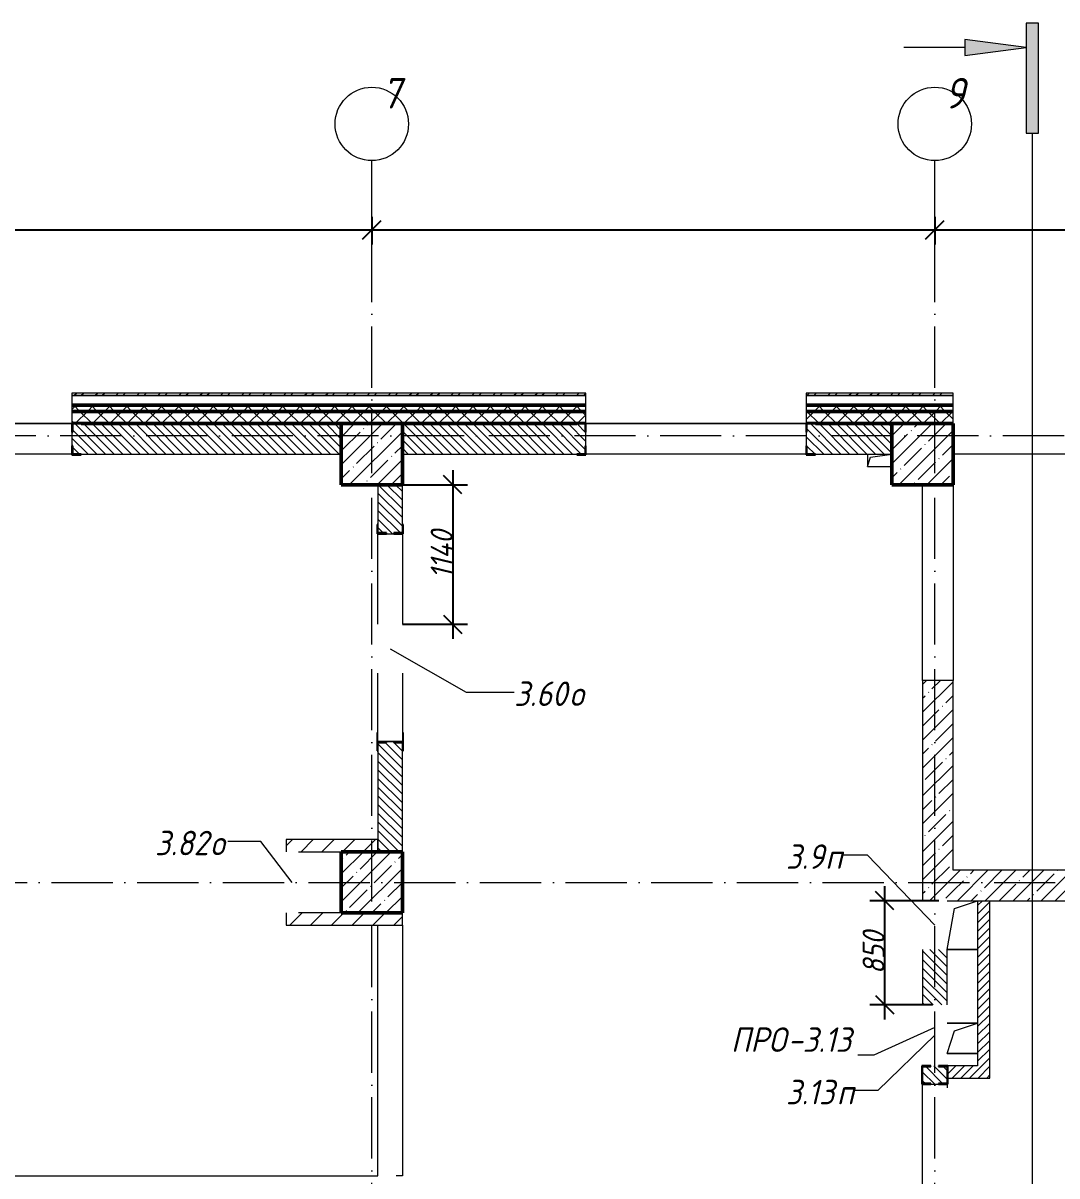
# Model space of a CAD drawing. Header units: millimetres. Extents: x -401725 to 250493, y 305116 to 802890.
# Drawn here: x 151686 to 160134, y 353767 to 363192 of the extents above; entities that cross this region are included whole.
import ezdxf

# ---------------------------------------------------------------- set-up
doc = ezdxf.new("R2010")
doc.units = ezdxf.units.MM
doc.linetypes.add('50_200_ШТРИХ_1Т_ш5_п1_п1_', pattern=[700, 500, -100, 0, -100])
for name, color, linetype, lineweight in [('A-____-____-DIMS', 7, 'Continuous', 9), ('A-FLOR-____-OTLN', 7, 'Continuous', 9), ('A-GENM-____-IDEN', 7, 'Continuous', 9), ('A-GENM-____-MCUT', 7, 'Continuous', 25), ('A-GENM-____-OTLN', 7, 'Continuous', 9), ('A-GENM-____-OTLN-1', 7, 'Continuous', 25), ('A-GLAZ-____-IDEN', 7, 'Continuous', 9), ('A-WALL-____-MCUT-1', 7, 'Continuous', 9), ('A-WALL-____-MCUT-2', 7, 'Continuous', 50), ('A-WALL-____-MCUT-3', 7, 'Continuous', 9), ('A-WALL-____-OTLN', 7, 'Continuous', 9), ('A-WALL-____-PATT-1', 7, 'Continuous', 9), ('A-WALL-FNSH-MCUT-1', 7, 'Continuous', 9), ('G-____-____-SYMB', 7, 'Continuous', 9), ('I-WALL-____-OTLN', 7, 'Continuous', 9), ('S-COLS-____-MCUT', 7, 'Continuous', 50), ('S-COLS-____-OTLN', 7, 'Continuous', 9), ('S-GRID-____-IDEN', 7, 'Continuous', 9), ('S-GRID-____-OTLN-1', 7, '50_200_ШТРИХ_1Т_ш5_п1_п1_', 9)]:
    doc.layers.add(name, color=color, linetype=linetype, lineweight=lineweight)
doc.layers.add('G-____-____-SYMB-1', color=9, linetype='Continuous', lineweight=9, true_color=0x808080)
doc.styles.add('ISOCPEUR_I', font='isocpeui.ttf', dxfattribs={"width": 0.9, "height": 2.5})
doc.styles.add('ISOCPEUR_I_10', font='isocpeui.ttf', dxfattribs={"width": 0.9, "height": 180})
doc.styles.add('ISOCPEUR_I_9', font='isocpeui.ttf', dxfattribs={"width": 0.9, "height": 250})
doc.dimstyles.new('ISO-1_8_0_9К_СРЕДНИЙ_Кладочные_4', dxfattribs={"dimscale": 304.8, "dimtxt": 179.276612, "dimasz": 0.492126, "dimexe": 0.393701, "dimexo": 0, "dimgap": 0, "dimtad": 1, "dimdec": 3, "dimrnd": 0.001, "dimdsep": 46, "dimtxsty": 'ISOCPEUR_I_10', "dimblk1": 'OBLIQUE', "dimblk2": 'OBLIQUE', "dimsah": 1, "dimcen": 0.09, "dimdle": 0.393701, "dimazin": 0, "dimtfac": 1, "dimtdec": 4, "dimtix": 1, "dimtmove": 1, "dimatfit": 3, "dimfxl": 1, "dimtvp": 1, "dimtolj": 1, "dimtzin": 0, "dimarcsym": 2})
doc.dimstyles.new('ISO-2_5_0_9К_БОЛЬШОЙ_ОСИ', dxfattribs={"dimscale": 304.8, "dimtxt": 248.995294, "dimasz": 0.492126, "dimexe": 0.393701, "dimexo": 0, "dimgap": 0, "dimtad": 1, "dimdec": 0, "dimzin": 0, "dimdsep": 46, "dimtxsty": 'ISOCPEUR_I', "dimblk1": 'OBLIQUE', "dimblk2": 'OBLIQUE', "dimsah": 1, "dimcen": 0.09, "dimdle": 0.393701, "dimazin": 0, "dimtfac": 1, "dimtdec": 4, "dimtix": 1, "dimtmove": 0, "dimatfit": 3, "dimfxl": 1, "dimtvp": 1, "dimtolj": 1, "dimtzin": 0, "dimarcsym": 2})
pattern_1 = [(135, (144685.44, 312186.367), (-35.35534, -35.35534), [])]
pattern_2 = [(45, (144685.44, 312186.37), (-70.71068, 70.71068), []), (135, (144685.44, 312186.37), (-70.71068, -70.71068), [])]
pattern_3 = [(45, (144685.44, 312186.37), (-114.04925, 114.04925), []), (45, (144799.49, 312186.37), (-114.04925, 114.04925), [201.612, -40.322, 3.353, -36.97])]
pattern_4 = [(45, (144685.44, 312186.367), (-35.35534, 35.35534), [])]
pattern_5 = [(45, (144685.44, 312186.37), (-84.8528, 84.8528), [])]

# ---------------------------------------------------------------- blocks, each defined once
blk = doc.blocks.new('BSC_Колонна _Прямоугольная - 500х500-V12-АР1_План отверстий 3 этажа в осях 1-64_А-ГГ')
at = {"layer": 'S-COLS-____-OTLN'}
h = blk.add_hatch(dxfattribs=at)
h.set_pattern_fill('FP_46', color=256, style=0, pattern_type=2)
h.set_pattern_definition([(45, (-9850, -43981.04), (-114.04925, 114.04925), []), (45, (-9735.95, -43981.04), (-114.04925, 114.04925), [201.613, -40.323, 3.353, -36.97])])
h.paths.add_polyline_path([(-250, -250), (250, -250), (250, 250), (-250, 250)], flags=0)
at = {"layer": 'S-COLS-____-MCUT'}
for p, q in [((250, 250), (-250, 250)), ((-250, 250), (-250, -250)), ((250, -250), (250, 250)), ((-250, -250), (250, -250))]:
    blk.add_line(p, q, dxfattribs=at)
blk = doc.blocks.new('BSC_Колонна _Прямоугольная - 500х500-V78-АР1_План отверстий 3 этажа в осях 1-64_А-ГГ')
at = {"layer": 'S-COLS-____-OTLN'}
h = blk.add_hatch(dxfattribs=at)
h.set_pattern_fill('FP_115', color=256, style=0, pattern_type=2)
h.set_pattern_definition([(45, (-9850, -47481.04), (-114.04925, 114.04925), []), (45, (-9735.95, -47481.04), (-114.04925, 114.04925), [201.613, -40.323, 3.353, -36.97])])
h.paths.add_polyline_path([(-250, -250), (250, -250), (250, 250), (-250, 250)], flags=0)
at = {"layer": 'S-COLS-____-MCUT'}
for p, q in [((250, 250), (-250, 250)), ((-250, 250), (-250, -250)), ((250, -250), (250, 250)), ((-250, -250), (250, -250))]:
    blk.add_line(p, q, dxfattribs=at)
blk = doc.blocks.new('Фахверк_СКБ_Уголок - 250_2700-27497298-АР1_План отверстий 3 этажа в осях 1-64_А-ГГ')
at = {"layer": 'A-GENM-____-MCUT'}
for p, q in [((200, 181), (125, 181)), ((125, 181), (125, 106)), ((125, 106), (131, 106)), ((131, 106), (131, 175)), ((131, 175), (200, 175)), ((200, 175), (200, 181)), ((131, -6), (125, -6)), ((125, -6), (125, -81)), ((125, -81), (200, -81)), ((131, -75), (131, -6)), ((200, -75), (131, -75)), ((200, -81), (200, -75))]:
    blk.add_line(p, q, dxfattribs=at)
blk = doc.blocks.new('Фахверк_СКБ_Уголок - 200_3960_зеркало-28268689-АР1_План отверстий 3 этажа в осях 1-64_А-ГГ')
at = {"layer": 'A-GENM-____-MCUT'}
for p, q in [((200, 156), (125, 156)), ((125, 156), (125, 81)), ((131, 81), (131, 150)), ((131, 150), (200, 150)), ((200, 150), (200, 156)), ((125, 81), (131, 81)), ((131, 19), (125, 19)), ((125, 19), (125, -56)), ((131, -50), (131, 19)), ((125, -56), (200, -56)), ((200, -50), (131, -50)), ((200, -56), (200, -50))]:
    blk.add_line(p, q, dxfattribs=at)
blk = doc.blocks.new('154_Стойка_СКБ_Уголок - СМ-2480_200-28346303-АР1_План отверстий 3 этажа в осях 1-64_А-ГГ')
at = {"layer": 'A-GENM-____-MCUT'}
for p, q in [((125, 156), (125, 81)), ((200, 156), (125, 156)), ((131, 81), (131, 150)), ((131, 150), (200, 150)), ((200, 150), (200, 156)), ((125, 81), (131, 81)), ((131, 19), (125, 19)), ((125, 19), (125, -56)), ((131, -50), (131, 19)), ((125, -56), (200, -56)), ((200, -50), (131, -50)), ((200, -56), (200, -50))]:
    blk.add_line(p, q, dxfattribs=at)
blk = doc.blocks.new('Стойка_Влож_Полоса боковая - Полоса-28213942-АР1_План отверстий 3 этажа в осях 1-64_А-ГГ')
at = {"layer": 'A-GENM-____-OTLN'}
for p, q in [((-5, 60), (0, 60)), ((-5, -60), (-5, 60)), ((0, 31), (0, -31)), ((0, -60), (-5, -60))]:
    blk.add_line(p, q, dxfattribs=at)
blk = doc.blocks.new('Стойка_Влож_Уголок_Опорный - Уголок-28213941-АР1_План отверстий 3 этажа в осях 1-64_А-ГГ')
at = {"layer": 'A-GENM-____-OTLN'}
for p, q in [((-212, -6), (-212, 0)), ((0, 0), (0, -6)), ((-212, -75), (-212, -6)), ((-212, -6), (-206, -6)), ((-212, -75), (-206, -75)), ((-6, -6), (0, -6)), ((-6, -75), (0, -75)), ((0, -6), (0, -75))]:
    blk.add_line(p, q, dxfattribs=at)
blk = doc.blocks.new('Фахверк_СКБ_Уголок - 200_3960-28268576-АР1_План отверстий 3 этажа в осях 1-64_А-ГГ')
at = {"layer": 'A-GENM-____-MCUT'}
for p, q in [((200, 156), (125, 156)), ((125, 156), (125, 81)), ((131, 81), (131, 150)), ((131, 150), (200, 150)), ((200, 150), (200, 156)), ((125, 81), (131, 81)), ((131, 19), (125, 19)), ((125, 19), (125, -56)), ((131, -50), (131, 19)), ((125, -56), (200, -56)), ((200, -50), (131, -50)), ((200, -56), (200, -50))]:
    blk.add_line(p, q, dxfattribs=at)
blk = doc.blocks.new('AR_Отверстие прямоугольное _в плите_ - AR_Отверстие прямоугольное _в плите_-30459204-АР1_План отверстий 3 этажа в осях 1-64_А-ГГ')
at = {"layer": 'A-GENM-____-OTLN'}
for p, q in [((-62.5, 137.5), (125, 200)), ((-125, -200), (-62.5, 137.5)), ((-125, -200), (125, -200))]:
    blk.add_line(p, q, dxfattribs=at)
blk = doc.blocks.new('AR_Отверстие прямоугольное _в плите_ - AR_Отверстие прямоугольное _в плите_-30458064-АР1_План отверстий 3 этажа в осях 1-64_А-ГГ')
at = {"layer": 'A-GENM-____-OTLN'}
for p, q in [((125, 125), (-125, 125)), ((-62.5, 62.5), (125, 125)), ((-125, -125), (-62.5, 62.5)), ((-125, -125), (125, -125))]:
    blk.add_line(p, q, dxfattribs=at)
blk = doc.blocks.new('AR_Отверстие прямоугольное _в плите_ - AR_Отверстие прямоугольное _в плите_-V180-АР1_План отверстий 3 этажа в осях 1-64_А-ГГ')
at = {"layer": 'A-GENM-____-OTLN'}
for p, q in [((-100, 50), (-100, -50)), ((-100, -50), (-75, 25)), ((-75, 25), (100, 50)), ((-100, -50), (100, -50))]:
    blk.add_line(p, q, dxfattribs=at)
blk = doc.blocks.new('Ось сетки - Круг_Ø6_00__ISO-2_5_0_9K_-25732049-АР1_План отверстий 3 этажа в осях 1-64_А-ГГ')
at = {"layer": 'S-GRID-____-IDEN'}
blk.add_circle((0, 0), 3, dxfattribs=at)
blk = doc.blocks.new('Разрез - Заголовок разреза-10218885-АР1_План отверстий 3 этажа в осях 1-64_А-ГГ')
at = {"layer": 'G-____-____-SYMB'}
for points in [[(0, 0.5), (0, -0.5), (-9, -0.5), (-9, 0.5)], [(-6.342, -5.5), (-7.658, -5.5), (-7, -0.5)]]:
    blk.add_hatch(color=256, dxfattribs=at).paths.add_polyline_path(points, flags=0)
for p, q in [((0, 0.5), (-9, 0.5)), ((-9, 0.5), (-9, -0.5)), ((0, -0.5), (0, 0.5)), ((-9, -0.5), (0, -0.5)), ((-7, -0.5), (-7.658, -5.5)), ((-6.342, -5.5), (-7, -0.5)), ((-7.658, -5.5), (-6.342, -5.5)), ((-7, -5.5), (-7, -10.5))]:
    blk.add_line(p, q, dxfattribs=at)
blk = doc.blocks.new('_Oblique')
at = {"color": 0, "linetype": 'ByBlock', "lineweight": -2}
blk.add_line((-0.5, -0.5), (0.5, 0.5), dxfattribs=at)
blk = doc.blocks.new('*D10116')
at = {"layer": 'A-____-____-DIMS', "color": 0, "lineweight": -2, "transparency": 16777216}
for p, q in [((158725.5, 356137.4), (158725.5, 355047.4)), ((159167.4, 356017.4), (158605.5, 356017.4)), ((159117.4, 355167.4), (158605.5, 355167.4))]:
    blk.add_line(p, q, dxfattribs=at)
at = {"layer": 'Defpoints', "color": 0, "transparency": 16777216}
for p in [(159167.4, 356017.4), (158725.5, 355167.4), (159117.4, 355167.4)]:
    blk.add_point(p, dxfattribs=at)
at = {"layer": 'A-____-____-DIMS', "color": 0, "lineweight": -2, "transparency": 16777216, "xscale": 150, "yscale": 150, "zscale": 150}
for p, rotation in [((158725.5, 356017.4), 90), ((158725.5, 355167.4), 270)]:
    blk.add_blockref('_Oblique', p, dxfattribs=dict(at, rotation=rotation))
at = {"layer": 'A-____-____-DIMS', "color": 0, "transparency": 16777216, "insert": (158635.5, 355592.4), "char_height": 180, "width": 409.578, "attachment_point": 5, "rotation": 90, "style": 'ISOCPEUR_I_10'}
blk.add_mtext('\\A1;850', dxfattribs=at)
blk = doc.blocks.new('*D10200')
at = {"layer": 'A-____-____-DIMS', "color": 0, "lineweight": -2, "transparency": 16777216}
for p, q in [((150135.4, 361607.2), (150135.4, 361381.2)), ((154535.4, 361607.2), (154535.4, 361381.2)), ((150015.4, 361501.2), (154655.4, 361501.2))]:
    blk.add_line(p, q, dxfattribs=at)
at = {"layer": 'Defpoints', "color": 0, "transparency": 16777216}
for p in [(150135.4, 361607.2), (154535.4, 361607.2), (154535.4, 361501.2)]:
    blk.add_point(p, dxfattribs=at)
at = {"layer": 'A-____-____-DIMS', "color": 0, "lineweight": -2, "transparency": 16777216, "xscale": 150, "yscale": 150, "zscale": 150, "rotation": 180}
blk.add_blockref('_Oblique', (150135.4, 361501.2), dxfattribs=at)
at = {"layer": 'A-____-____-DIMS', "color": 0, "lineweight": -2, "transparency": 16777216, "xscale": 150, "yscale": 150, "zscale": 150}
blk.add_blockref('_Oblique', (154535.4, 361501.2), dxfattribs=at)
at = {"layer": 'A-____-____-DIMS', "color": 0, "transparency": 16777216, "insert": (152335.4, 361502.4), "char_height": 2.5, "width": 804.446, "attachment_point": 5, "style": 'ISOCPEUR_I'}
blk.add_mtext('\\A1;4400', dxfattribs=at)
blk = doc.blocks.new('*D10201')
at = {"layer": 'A-____-____-DIMS', "color": 0, "lineweight": -2, "transparency": 16777216}
for p, q in [((154535.4, 361607.2), (154535.4, 361381.2)), ((159135.4, 361607.2), (159135.4, 361381.2)), ((154415.4, 361501.2), (159255.4, 361501.2))]:
    blk.add_line(p, q, dxfattribs=at)
at = {"layer": 'Defpoints', "color": 0, "transparency": 16777216}
for p in [(154535.4, 361607.2), (159135.4, 361607.2), (159135.4, 361501.2)]:
    blk.add_point(p, dxfattribs=at)
at = {"layer": 'A-____-____-DIMS', "color": 0, "lineweight": -2, "transparency": 16777216, "xscale": 150, "yscale": 150, "zscale": 150, "rotation": 180}
blk.add_blockref('_Oblique', (154535.4, 361501.2), dxfattribs=at)
at = {"layer": 'A-____-____-DIMS', "color": 0, "lineweight": -2, "transparency": 16777216, "xscale": 150, "yscale": 150, "zscale": 150}
blk.add_blockref('_Oblique', (159135.4, 361501.2), dxfattribs=at)
at = {"layer": 'A-____-____-DIMS', "color": 0, "transparency": 16777216, "insert": (156835.4, 361502.4), "char_height": 2.5, "width": 781.462, "attachment_point": 5, "style": 'ISOCPEUR_I'}
blk.add_mtext('\\A1;4600', dxfattribs=at)
blk = doc.blocks.new('*D10202')
at = {"layer": 'A-____-____-DIMS', "color": 0, "lineweight": -2, "transparency": 16777216}
for p, q in [((159135.4, 361607.2), (159135.4, 361381.2)), ((161735.4, 361607.2), (161735.4, 361381.2)), ((159015.4, 361501.2), (161855.4, 361501.2))]:
    blk.add_line(p, q, dxfattribs=at)
at = {"layer": 'Defpoints', "color": 0, "transparency": 16777216}
for p in [(159135.4, 361607.2), (161735.4, 361607.2), (161735.4, 361501.2)]:
    blk.add_point(p, dxfattribs=at)
at = {"layer": 'A-____-____-DIMS', "color": 0, "lineweight": -2, "transparency": 16777216, "xscale": 150, "yscale": 150, "zscale": 150, "rotation": 180}
blk.add_blockref('_Oblique', (159135.4, 361501.2), dxfattribs=at)
at = {"layer": 'A-____-____-DIMS', "color": 0, "lineweight": -2, "transparency": 16777216, "xscale": 150, "yscale": 150, "zscale": 150}
blk.add_blockref('_Oblique', (161735.4, 361501.2), dxfattribs=at)
at = {"layer": 'A-____-____-DIMS', "color": 0, "transparency": 16777216, "insert": (160435.4, 361502.4), "char_height": 2.5, "width": 758.478, "attachment_point": 5, "style": 'ISOCPEUR_I'}
blk.add_mtext('\\A1;2600', dxfattribs=at)
blk = doc.blocks.new('*D10013')
at = {"layer": 'A-____-____-DIMS', "color": 0, "lineweight": -2, "transparency": 16777216}
for p, q in [((155196.9, 359537.4), (155196.9, 358157.4)), ((154785.4, 359417.4), (155316.9, 359417.4)), ((154785.4, 358277.4), (155316.9, 358277.4))]:
    blk.add_line(p, q, dxfattribs=at)
at = {"layer": 'Defpoints', "color": 0, "transparency": 16777216}
for p in [(154785.4, 359417.4), (154785.4, 358277.4), (155196.9, 358277.4)]:
    blk.add_point(p, dxfattribs=at)
at = {"layer": 'A-____-____-DIMS', "color": 0, "lineweight": -2, "transparency": 16777216, "xscale": 150, "yscale": 150, "zscale": 150}
for p, rotation in [((155196.9, 359417.4), 90), ((155196.9, 358277.4), 270)]:
    blk.add_blockref('_Oblique', p, dxfattribs=dict(at, rotation=rotation))
at = {"layer": 'A-____-____-DIMS', "color": 0, "transparency": 16777216, "insert": (155106.9, 358847.4), "char_height": 180, "width": 479.91, "attachment_point": 5, "rotation": 90, "style": 'ISOCPEUR_I_10'}
blk.add_mtext('\\A1;1140', dxfattribs=at)

msp = doc.modelspace()

# ---------------------------------------------------------------- hatches: boundary and pattern name
at = {"layer": 'A-WALL-____-PATT-1'}
h = msp.add_hatch(dxfattribs=at)
h.set_pattern_fill('FP_3', color=256, style=0, pattern_type=2)
h.set_pattern_definition([(45, (144685.44, 312186.37), (-85.53659, 85.53659), []), (45, (144742.46, 312186.37), (-85.53659, 85.53659), [])])
h.paths.add_polyline_path([(168465.4376, 360147.4093), (168465.4376, 360167.4093), (160285.4376, 360167.4093), (160285.4376, 360147.4093), (165881.3322, 360147.4093)], flags=0)
h.paths.add_polyline_path([(159285.4376, 360147.4093), (159285.4376, 360167.4093), (158085.4376, 360167.4093), (158085.4376, 360147.4093), (158811.475, 360147.4093)], flags=0)
h.paths.add_polyline_path([(156285.4376, 360147.4093), (156285.4376, 360167.4093), (152085.4376, 360167.4093), (152085.4376, 360147.4093), (155276.5464, 360147.4093)], flags=0)
h.paths.add_polyline_path([(150285.4376, 360147.4093), (150285.4376, 360167.4093), (142005.4376, 360167.4093), (142005.4376, 360147.4093), (149974.1536, 360147.4093)], flags=0)
h = msp.add_hatch(dxfattribs=at)
h.set_pattern_fill('FP_1', color=256, style=0, pattern_type=2)
h.set_pattern_definition(pattern_2)
h.paths.add_polyline_path([(168465.4376, 360017.4093), (168465.4376, 360067.4093), (160285.4376, 360067.4093), (160285.4376, 360017.4093), (165881.3322, 360017.4093)], flags=0)
h.paths.add_polyline_path([(159285.4376, 360017.4093), (159285.4376, 360067.4093), (158085.4376, 360067.4093), (158085.4376, 360017.4093), (158811.475, 360017.4093)], flags=0)
h.paths.add_polyline_path([(156285.4376, 360017.4093), (156285.4376, 360067.4093), (152085.4376, 360067.4093), (152085.4376, 360017.4093), (155276.5464, 360017.4093)], flags=0)
h.paths.add_polyline_path([(149974.1536, 360017.4093), (150285.4376, 360017.4093), (150285.4376, 360067.4093), (142135.4376, 360067.4093), (142135.4376, 360017.4093), (148206.6893, 360017.4093)], flags=0)
h = msp.add_hatch(dxfattribs=at)
h.set_pattern_fill('FP_1', color=256, style=0, pattern_type=2)
h.set_pattern_definition(pattern_2)
h.paths.add_polyline_path([(168385.4376, 359917.4093), (168465.4376, 359917.4093), (168465.4376, 360017.4093), (160285.4376, 360017.4093), (160285.4376, 359917.4093), (168335.4376, 359917.4093)], flags=0)
h.paths.add_polyline_path([(159285.4376, 359917.4093), (159285.4376, 360017.4093), (158085.4376, 360017.4093), (158085.4376, 359923.4093), (158160.4376, 359923.4093), (158160.4376, 359917.4093), (158811.475, 359917.4093)], flags=0)
h.paths.add_polyline_path([(156210.4376, 359917.4093), (156210.4376, 359923.4093), (156285.4376, 359923.4093), (156285.4376, 360017.4093), (152085.4376, 360017.4093), (152085.4376, 359923.4093), (152160.4376, 359923.4093), (152160.4376, 359917.4093), (155276.5464, 359917.4093)], flags=0)
h.paths.add_polyline_path([(150285.4376, 359917.4093), (150285.4376, 360017.4093), (142235.4376, 360017.4093), (142235.4376, 359917.4093), (149974.1536, 359917.4093)], flags=0)
h = msp.add_hatch(dxfattribs=at)
h.set_pattern_fill('FP_6', color=256, style=0, pattern_type=2)
h.set_pattern_definition(pattern_1)
h.paths.add_polyline_path([(154285.4376, 359667.4093), (154285.4376, 359917.4093), (152091.4376, 359917.4093), (152091.4376, 359848.4093), (152085.4376, 359848.4093), (152085.4376, 359736.4093), (152091.4376, 359736.4093), (152091.4376, 359667.4093), (153509.0821, 359667.4093)], flags=0)
h = msp.add_hatch(dxfattribs=at)
h.set_pattern_fill('FP_6', color=256, style=0, pattern_type=2)
h.set_pattern_definition(pattern_1)
h.paths.add_polyline_path([(158091.4376, 359667.4093), (158785.4376, 359667.4093), (158785.4376, 359917.4093), (158091.4376, 359917.4093), (158091.4376, 359848.4093), (158085.4376, 359848.4093), (158085.4376, 359736.4093), (158091.4376, 359736.4093)], flags=0)
h.paths.add_polyline_path([(154785.4376, 359667.4093), (156279.4376, 359668.4093), (156279.4376, 359736.4093), (156285.4376, 359736.4093), (156285.4376, 359848.4093), (156279.4376, 359848.4093), (156279.4376, 359917.4093), (154785.4376, 359917.4093)], flags=0)
h = msp.add_hatch(dxfattribs=at)
h.set_pattern_fill('FP_6', color=256, style=0, pattern_type=2)
h.set_pattern_definition(pattern_1)
h.paths.add_polyline_path([(154785.4376, 356417.4093), (154785.4376, 357311.4093), (154716.4376, 357311.4093), (154716.4376, 357317.4093), (154654.4376, 357317.4093), (154654.4376, 357311.4093), (154585.4376, 357311.4093), (154585.4376, 356417.4093), (154745.4376, 356417.4093)], flags=0)
h.paths.add_polyline_path([(154716.4376, 359017.4093), (154716.4376, 359023.4093), (154785.4376, 359023.4093), (154785.4376, 359417.4093), (154585.4376, 359417.4093), (154585.4376, 359023.4093), (154654.4376, 359023.4093), (154654.4376, 359017.4093)], flags=0)
h = msp.add_hatch(dxfattribs=at)
h.set_pattern_fill('FP_38', color=256, style=0, pattern_type=2)
h.set_pattern_definition(pattern_3)
h.paths.add_polyline_path([(159035.4376, 356017.4093), (159285.4376, 356017.4093), (159285.4376, 357817.4093), (159035.4376, 357817.4093), (159035.4376, 357642.0002)], flags=0)
h = msp.add_hatch(dxfattribs=at)
h.set_pattern_fill('FP_4', color=256, style=0, pattern_type=2)
h.set_pattern_definition(pattern_5)
h.paths.add_polyline_path([(154585.4376, 356417.4093), (154585.4376, 356517.4093), (153835.4376, 356517.4093), (153835.4376, 356417.4093), (154285.4376, 356417.4093)], flags=0)
h = msp.add_hatch(dxfattribs=at)
h.set_pattern_fill('FP_38', color=256, style=0, pattern_type=2)
h.set_pattern_definition(pattern_3)
h.paths.add_polyline_path([(167735.4376, 356017.4093), (167735.4376, 356267.4093), (159285.4376, 356267.4093), (159285.4376, 356017.4093), (165881.3322, 356017.4093)], flags=0)
h = msp.add_hatch(dxfattribs=at)
h.set_pattern_fill('FP_5', color=256, style=0, pattern_type=2)
h.set_pattern_definition(pattern_4)
h.paths.add_polyline_path([(159585.4376, 354667.4093), (159585.4376, 356017.4093), (159485.4376, 356017.4093), (159485.4376, 354667.4093)], flags=0)
h = msp.add_hatch(dxfattribs=at)
h.set_pattern_fill('FP_4', color=256, style=0, pattern_type=2)
h.set_pattern_definition(pattern_5)
h.paths.add_polyline_path([(153935.4376, 355817.4093), (154785.4376, 355817.4093), (154785.4376, 355917.4093), (153835.4376, 355917.4093), (153835.4376, 355817.4093)], flags=0)
h = msp.add_hatch(dxfattribs=at)
h.set_pattern_fill('FP_6', color=256, style=0, pattern_type=2)
h.set_pattern_definition(pattern_1)
h.paths.add_polyline_path([(159075.4376, 353567.4093), (159235.4376, 353567.4093), (159235.4376, 353617.4093), (159035.4376, 353617.4093), (159035.4376, 353567.4093)], flags=0)
h.paths.add_polyline_path([(159166.4376, 354517.4093), (159166.4376, 354523.4093), (159235.4376, 354523.4093), (159235.4376, 354661.4093), (159166.4376, 354661.4093), (159166.4376, 354667.4093), (159104.4376, 354667.4093), (159104.4376, 354661.4093), (159035.4376, 354661.4093), (159036.2376, 354523.4093), (159104.4376, 354523.4093), (159104.4376, 354517.4093)], flags=0)
h.paths.add_polyline_path([(159235.4376, 355167.4093), (159235.4376, 355617.4093), (159035.4376, 355617.4093), (159035.4376, 355167.4093), (159122.1043, 355167.4093)], flags=0)
h = msp.add_hatch(dxfattribs=at)
h.set_pattern_fill('FP_5', color=256, style=0, pattern_type=2)
h.set_pattern_definition(pattern_4)
h.paths.add_polyline_path([(159241.4376, 354567.4093), (159585.4376, 354567.4093), (159585.4376, 354667.4093), (159241.4376, 354667.4093), (159241.4376, 354569.8093)], flags=0)
at = {"layer": 'S-COLS-____-OTLN'}
h = msp.add_hatch(dxfattribs=at)
h.set_pattern_fill('FP_38', color=256, style=0, pattern_type=2)
h.set_pattern_definition(pattern_3)
h.paths.add_polyline_path([(158811.475, 359417.4093), (159285.4376, 359417.4093), (159285.4376, 359917.4093), (158785.4376, 359917.4093), (158785.4376, 359417.4093)], flags=0)

# ---------------------------------------------------------------- linework, layer by layer
at = {"layer": 'A-FLOR-____-OTLN'}
for p, q in [((159485.4376, 355617.4093), (159235.4376, 355617.4093)), ((159235.4376, 355017.4093), (159485.4376, 355017.4093)), ((159485.4376, 354767.4093), (159235.4376, 354767.4093))]:
    msp.add_line(p, q, dxfattribs=at)
at = {"layer": 'A-GENM-____-IDEN'}
for p, q in [((159135.4376, 354979.7037), (158637.4211, 354754.3563)), ((158637.4211, 354754.3563), (158506.0009, 354754.3563))]:
    msp.add_line(p, q, dxfattribs=at)
at = {"layer": 'A-GLAZ-____-IDEN'}
for p, q in [((154685.4376, 358077.4093), (155305.3982, 357721.9328)), ((155305.3982, 357721.9328), (155699.0088, 357721.9328)), ((153628.3874, 356501.3564), (153359.4368, 356501.3564)), ((153885.4376, 356167.4093), (153628.3874, 356501.3564)), ((158586.1737, 356390.3237), (158383.6287, 356390.3237)), ((159135.4376, 355817.4093), (158586.1737, 356390.3237)), ((159135.4376, 354917.4093), (158671.5616, 354465.2413)), ((158671.5616, 354465.2413), (158479.031, 354465.2413))]:
    msp.add_line(p, q, dxfattribs=at)
at = {"layer": 'A-WALL-____-MCUT-1'}
for p, q in [((159035.4376, 357817.4093), (159035.4376, 356017.4093)), ((159285.4376, 357817.4093), (159035.4376, 357817.4093)), ((159285.4376, 356267.4093), (159285.4376, 357817.4093)), ((167735.4376, 356267.4093), (159285.4376, 356267.4093)), ((159235.4376, 356017.4093), (167735.4376, 356017.4093))]:
    msp.add_line(p, q, dxfattribs=at)
at = {"layer": 'A-WALL-____-MCUT-2'}
for p, q in [((156285.4376, 360067.4093), (152085.4376, 360067.4093)), ((159285.4376, 360067.4093), (158085.4376, 360067.4093)), ((156285.4376, 360017.4093), (152085.4376, 360017.4093)), ((159285.4376, 360017.4093), (158085.4376, 360017.4093)), ((152160.4376, 359917.4093), (154285.4376, 359917.4093)), ((156210.4376, 359917.4093), (154785.4376, 359917.4093)), ((158785.4376, 359917.4093), (158160.4376, 359917.4093)), ((158785.4376, 359667.4093), (158785.4376, 359917.4093))]:
    msp.add_line(p, q, dxfattribs=at)
at = {"layer": 'A-WALL-____-MCUT-3'}
for p, q in [((156285.4376, 360147.4093), (152085.4376, 360147.4093)), ((152085.4376, 360147.4093), (152085.4376, 359923.4093)), ((156285.4376, 359923.4093), (156285.4376, 360147.4093)), ((159285.4376, 360147.4093), (158085.4376, 360147.4093)), ((158085.4376, 360147.4093), (158085.4376, 359923.4093)), ((159285.4376, 359917.4093), (159285.4376, 360147.4093)), ((152085.4376, 359848.4093), (152085.4376, 359736.4093)), ((156285.4376, 359736.4093), (156285.4376, 359848.4093)), ((158085.4376, 359848.4093), (158085.4376, 359736.4093)), ((158785.4376, 359917.4093), (159285.4376, 359917.4093)), ((152160.4376, 359667.4093), (154285.4376, 359667.4093)), ((154785.4376, 359667.4093), (156210.4376, 359667.4093)), ((158160.4376, 359667.4093), (158785.4376, 359667.4093)), ((154585.4376, 359417.4093), (154585.4376, 359092.4093)), ((154785.4376, 359092.4093), (154785.4376, 359417.4093)), ((154654.4376, 359017.4093), (154716.4376, 359017.4093)), ((154585.4376, 357242.4093), (154585.4376, 356417.4093)), ((154785.4376, 356417.4093), (154785.4376, 357242.4093)), ((159035.4376, 355617.4093), (159035.4376, 355167.4093)), ((159235.4376, 355167.4093), (159235.4376, 355617.4093)), ((159104.4376, 354517.4093), (159166.4376, 354517.4093))]:
    msp.add_line(p, q, dxfattribs=at)
at = {"layer": 'A-WALL-____-OTLN'}
for p, q in [((152085.4376, 359917.4093), (150285.4376, 359917.4093)), ((150285.4376, 359917.4093), (152085.4376, 359917.4093)), ((158085.4376, 359917.4093), (156285.4376, 359917.4093)), ((156285.4376, 359917.4093), (158085.4376, 359917.4093)), ((152085.4376, 359667.4093), (150285.4376, 359667.4093)), ((158085.4376, 359667.4093), (156285.4376, 359667.4093)), ((160285.4376, 359667.4093), (159285.4376, 359667.4093)), ((159035.4376, 357817.4093), (159035.4376, 359417.4093)), ((159285.4376, 359417.4093), (159285.4376, 357817.4093))]:
    msp.add_line(p, q, dxfattribs=at)
at = {"layer": 'A-WALL-FNSH-MCUT-1'}
for p, q in [((156285.4376, 360167.4093), (152085.4376, 360167.4093)), ((152085.4376, 360167.4093), (152085.4376, 360147.4093)), ((152085.4376, 360147.4093), (156285.4376, 360147.4093)), ((156285.4376, 360147.4093), (156285.4376, 360167.4093)), ((159285.4376, 360167.4093), (158085.4376, 360167.4093)), ((158085.4376, 360167.4093), (158085.4376, 360147.4093)), ((158085.4376, 360147.4093), (159285.4376, 360147.4093)), ((159285.4376, 360147.4093), (159285.4376, 360167.4093)), ((154585.4376, 356517.4093), (153835.4376, 356517.4093)), ((153835.4376, 356517.4093), (153835.4376, 356417.4093)), ((154585.4376, 356417.4093), (154585.4376, 356517.4093)), ((153935.4376, 356417.4093), (154285.4376, 356417.4093)), ((159485.4376, 356017.4093), (159485.4376, 354667.4093)), ((159585.4376, 354567.4093), (159585.4376, 356017.4093)), ((153835.4376, 355917.4093), (153835.4376, 355817.4093)), ((154285.4376, 355917.4093), (153935.4376, 355917.4093)), ((154785.4376, 355817.4093), (154785.4376, 355917.4093)), ((153835.4376, 355817.4093), (154785.4376, 355817.4093)), ((159485.4376, 354667.4093), (159241.4376, 354667.4093)), ((159241.4376, 354567.4093), (159585.4376, 354567.4093))]:
    msp.add_line(p, q, dxfattribs=at)
at = {"layer": 'G-____-____-SYMB-1'}
msp.add_line((159931.7086, 362292.1129), (159931.7086, 307486.2279), dxfattribs=at)
at = {"layer": 'I-WALL-____-OTLN'}
for p, q in [((154585.4376, 358277.4093), (154585.4376, 359017.4093)), ((154785.4376, 359017.4093), (154785.4376, 358277.4093)), ((154585.4376, 357317.4093), (154585.4376, 357877.4093)), ((154785.4376, 357877.4093), (154785.4376, 357317.4093)), ((154585.4376, 353767.4093), (154585.4376, 355817.4093)), ((154785.4376, 355817.4093), (154785.4376, 353767.4093)), ((159035.4376, 353692.4093), (159035.4376, 354517.4093)), ((159235.4376, 354517.4093), (159235.4376, 354487.4093)), ((150285.4376, 353767.4093), (154585.4376, 353767.4093)), ((154785.4376, 353767.4093), (154735.4376, 353767.4093))]:
    msp.add_line(p, q, dxfattribs=at)
at = {"layer": 'S-COLS-____-MCUT'}
for p, q in [((159285.4376, 359917.4093), (158785.4376, 359917.4093)), ((159285.4376, 359417.4093), (159285.4376, 359917.4093)), ((158785.4376, 359667.4093), (158785.4376, 359417.4093)), ((158785.4376, 359417.4093), (159285.4376, 359417.4093))]:
    msp.add_line(p, q, dxfattribs=at)
at = {"layer": 'S-COLS-____-OTLN'}
msp.add_line((158785.4376, 359917.4093), (158785.4376, 359667.4093), dxfattribs=at)
at = {"layer": 'S-GRID-____-OTLN-1'}
for p, q in [((154535.4376, 307703.761), (154535.4376, 362067.327)), ((159135.4376, 307703.761), (159135.4376, 362067.327)), ((171393.1768, 359817.4093), (140016.6674, 359817.4093)), ((140016.6674, 356167.4093), (171393.1768, 356167.4093))]:
    msp.add_line(p, q, dxfattribs=at)

# ---------------------------------------------------------------- block references
at = {"layer": 'A-GENM-____-OTLN'}
for name, p in [('AR_Отверстие прямоугольное _в плите_ - AR_Отверстие прямоугольное _в плите_-V180-АР1_План отверстий 3 этажа в осях 1-64_А-ГГ', (158685.4376, 359617.4093)), ('AR_Отверстие прямоугольное _в плите_ - AR_Отверстие прямоугольное _в плите_-30459204-АР1_План отверстий 3 этажа в осях 1-64_А-ГГ', (159360.4376, 355817.4093)), ('AR_Отверстие прямоугольное _в плите_ - AR_Отверстие прямоугольное _в плите_-30458064-АР1_План отверстий 3 этажа в осях 1-64_А-ГГ', (159360.4376, 354892.4093))]:
    msp.add_blockref(name, p, dxfattribs=at)
for name, p, rotation in [('Стойка_Влож_Уголок_Опорный - Уголок-28213941-АР1_План отверстий 3 этажа в осях 1-64_А-ГГ', (154579.4376, 357317.4093), 180), ('Стойка_Влож_Полоса боковая - Полоса-28213942-АР1_План отверстий 3 этажа в осях 1-64_А-ГГ', (154685.4376, 357317.4093), 269.9999999999999)]:
    msp.add_blockref(name, p, dxfattribs=dict(at, rotation=rotation))
at = {"layer": 'A-GENM-____-OTLN-1'}
for p in [(151960.4376, 359742.4093), (157960.4376, 359742.4093)]:
    msp.add_blockref('Фахверк_СКБ_Уголок - 250_2700-27497298-АР1_План отверстий 3 этажа в осях 1-64_А-ГГ', p, dxfattribs=at)
for name, p, rotation in [('Фахверк_СКБ_Уголок - 250_2700-27497298-АР1_План отверстий 3 этажа в осях 1-64_А-ГГ', (156410.4376, 359842.4093), 180), ('Фахверк_СКБ_Уголок - 200_3960-28268576-АР1_План отверстий 3 этажа в осях 1-64_А-ГГ', (154735.4376, 358892.4093), 89.99999999999991), ('154_Стойка_СКБ_Уголок - СМ-2480_200-28346303-АР1_План отверстий 3 этажа в осях 1-64_А-ГГ', (154635.4376, 357442.4093), 269.9999999999999), ('Фахверк_СКБ_Уголок - 200_3960_зеркало-28268689-АР1_План отверстий 3 этажа в осях 1-64_А-ГГ', (159085.4376, 354792.4093), 270.0000000000007), ('Фахверк_СКБ_Уголок - 200_3960_зеркало-28268689-АР1_План отверстий 3 этажа в осях 1-64_А-ГГ', (159185.4376, 354392.4093), 90.00000000000071)]:
    msp.add_blockref(name, p, dxfattribs=dict(at, rotation=rotation))
at = {"layer": 'G-____-____-SYMB', "xscale": 99.99999999999993, "yscale": 99.99999999999993, "zscale": 99.99999999999993, "rotation": 269.9999999999996}
msp.add_blockref('Разрез - Заголовок разреза-10218885-АР1_План отверстий 3 этажа в осях 1-64_А-ГГ', (159931.7086, 362292.1129), dxfattribs=at)
at = {"layer": 'S-COLS-____-OTLN'}
for name, p in [('BSC_Колонна _Прямоугольная - 500х500-V78-АР1_План отверстий 3 этажа в осях 1-64_А-ГГ', (154535.4376, 359667.4093)), ('BSC_Колонна _Прямоугольная - 500х500-V12-АР1_План отверстий 3 этажа в осях 1-64_А-ГГ', (154535.4376, 356167.4093))]:
    msp.add_blockref(name, p, dxfattribs=at)
at = {"layer": 'S-GRID-____-IDEN', "xscale": 99.99999999999993, "yscale": 99.99999999999993, "zscale": 99.99999999999993}
for p in [(154535.4376, 362367.327), (159135.4376, 362367.327)]:
    msp.add_blockref('Ось сетки - Круг_Ø6_00__ISO-2_5_0_9K_-25732049-АР1_План отверстий 3 этажа в осях 1-64_А-ГГ', p, dxfattribs=at)

# ---------------------------------------------------------------- texts
at = {"layer": 'A-GENM-____-IDEN', "char_height": 200, "attachment_point": 1, "style": 'ISOCPEUR_I_9'}
for s, insert, width in [('ПРО', (157470.243, 354981.4724), 562.784625), ('-3.13', (157934.5867, 354981.4724), 663.79725)]:
    msp.add_mtext(s, dxfattribs=dict(at, insert=insert, width=width))
at = {"layer": 'A-GLAZ-____-IDEN', "char_height": 200, "attachment_point": 1, "style": 'ISOCPEUR_I_9'}
for s, insert, width in [('3.60', (155699.0088, 357809.5473), 548.35425), ('\\fISOCPEUR|b0|i1|c204|p34|;\\W.9;о', (156151.4463, 357809.5473), 158.734125), ('3.82', (152763.9822, 356588.971), 548.35425), ('\\fISOCPEUR|b0|i1|c204|p34|;\\W.9;о', (153216.4197, 356588.971), 158.734125), ('3.9', (157919.5794, 356477.9383), 389.620125), ('\\fISOCPEUR|b0|i1|c204|p34|;\\W.9;п', (158241.0481, 356477.9383), 158.734125), ('3.13', (157919.5794, 354552.8559), 505.063125), ('\\fISOCPEUR|b0|i1|c204|p34|;\\W.9;п', (158336.2981, 354552.8559), 158.734125)]:
    msp.add_mtext(s, dxfattribs=dict(at, insert=insert, width=width))
at = {"layer": 'S-GRID-____-IDEN', "char_height": 250, "width": 202.02525, "attachment_point": 1, "style": 'ISOCPEUR_I'}
for s, insert in [('\\fISOCPEUR|b0|i1|c204|p34|;\\W.9;7', (154615.4244, 362743.3553)), ('\\fISOCPEUR|b0|i1|c204|p34|;\\W.9;9', (159215.4244, 362743.3553))]:
    msp.add_mtext(s, dxfattribs=dict(at, insert=insert))

# ---------------------------------------------------------------- dimensions: what is measured, and where the dimension line sits
at = {"layer": 'A-____-____-DIMS'}
for base, p1, p2, override, picture, middle in [((154535.4376, 361501.1516), (150135.4376, 361607.2177), (154535.4376, 361607.2177), {"dimpost": '<>', "dimfxl": 4400}, '*D10200', (152335.4376, 361502.4016)), ((159135.4376, 361501.1516), (154535.4376, 361607.2177), (159135.4376, 361607.2177), {"dimpost": '<>', "dimfxl": 4600}, '*D10201', (156835.4376, 361502.4016)), ((161735.4376, 361501.1516), (159135.4376, 361607.2177), (161735.4376, 361607.2177), {"dimpost": '<>', "dimfxl": 2600}, '*D10202', (160435.4376, 361502.4016))]:
    dim = msp.add_linear_dim(base=base, p1=p1, p2=p2, dimstyle='ISO-2_5_0_9К_БОЛЬШОЙ_ОСИ', override=override, dxfattribs=at)
    dim.commit()
    dim.dimension.update_dxf_attribs({"geometry": picture, "text_midpoint": middle})
for base, p1, p2, override, picture, middle in [((155196.9104, 358277.4093), (154785.4376, 359417.4093), (154785.4376, 358277.4093), {"dimpost": '<>', "dimfxl": 1140}, '*D10013', (155106.9104, 358847.4093)), ((158725.4858, 355167.4093), (159167.4291, 356017.4093), (159117.4291, 355167.4093), {"dimpost": '<>', "dimfxl": 851.469318}, '*D10116', (158635.4858, 355592.4093))]:
    dim = msp.add_linear_dim(base=base, p1=p1, p2=p2, angle=90, dimstyle='ISO-1_8_0_9К_СРЕДНИЙ_Кладочные_4', override=override, dxfattribs=at)
    dim.commit()
    dim.dimension.update_dxf_attribs({"geometry": picture, "text_midpoint": middle})

doc.saveas('drawing.dxf')
